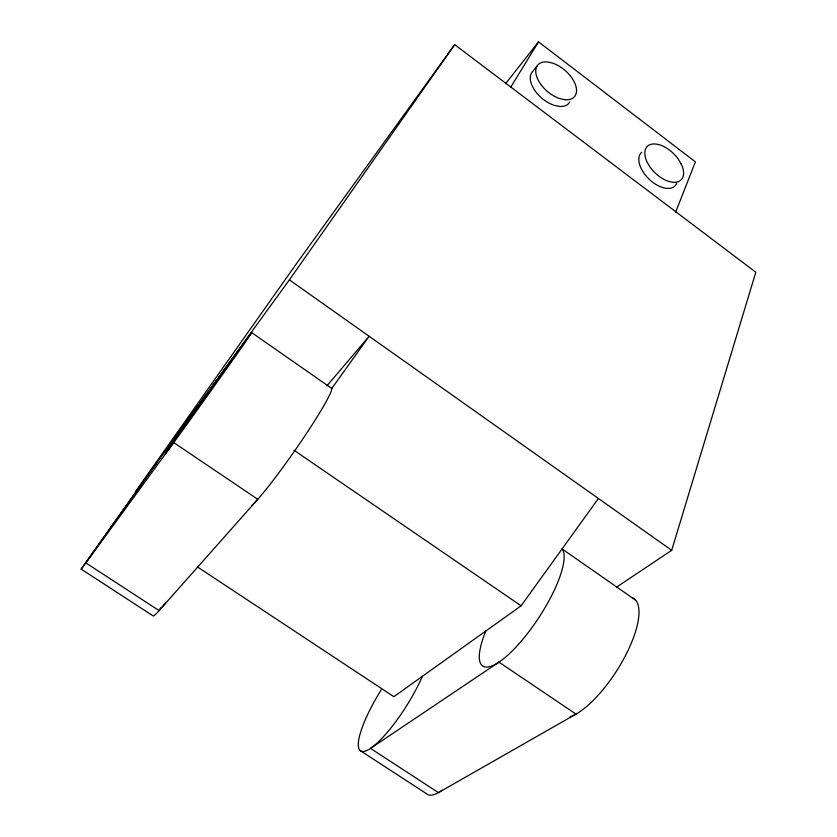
<?xml version="1.0" encoding="UTF-8"?>
<svg xmlns="http://www.w3.org/2000/svg" width="837" height="837" viewBox="0 0 837 837"><rect width="100%" height="100%" fill="white"/><g stroke="black" fill="none" stroke-linecap="round" stroke-linejoin="round"><path stroke-width="1.26" d="M616.325 587.292L671.692 550.317L755.821 272.245L454.679 44.633L298.003 261.521L135.395 491.706L289.393 279.861L454.679 44.633M675.658 212.117L695.39 161.855L538.536 41.85L505.59 83.69M510.664 87.257L538.536 41.85M160.746 607.997L159.082 610.623A64.648 4.269 -55.4 0 1 152.868 615.75L81.179 569.129L144.717 479.339L242.05 345.472M251.55 505.736A73.175 5.817 -55.1 0 0 299.353 444.06A73.175 5.817 -55.1 0 0 331.787 388.452L369.138 336.275L326.901 385.847M197.563 567.015L393.84 696.687L521.106 605.81L598.413 498.465M150.838 470.886L156.791 462.871L81.179 569.129M537.03 66.081L531.558 72.903A24.095 13.758 40.9 0 0 535.01 90.752A24.095 13.758 40.9 0 0 554.314 105.357L559.398 106.414A24.095 13.758 40.9 0 0 569.777 101.936M159.354 610.194L161.907 607.327A64.648 4.269 -55.4 0 0 165.444 602.985M360.088 750.517L426.671 793.821A62.367 18.288 -58.8 0 0 442.041 790.274M293.975 450.243L521.106 605.81M251.696 332.645A73.98 0.586 -54.5 0 1 184.527 427.665A73.98 0.586 -54.5 0 1 190.491 417.548A73.98 0.586 -54.5 0 1 251.696 332.645L331.787 388.452M635.681 600.213L562.077 548.926A70.904 20.245 -56.7 0 1 516.377 646.666A70.904 20.245 -56.7 0 1 485.837 631.004M289.393 279.861L671.692 550.317M676.746 183.24A23.666 13.392 44.4 0 1 662.737 187.572A23.666 13.392 44.4 0 1 644.061 173.385L641.09 168.352A23.666 13.392 44.4 0 1 641.78 152.25M422.434 676.265A62.901 14.982 -57.9 0 1 365.267 751.103A62.901 14.982 -57.9 0 1 381.703 689.092M632.605 597.89A70.193 24.65 -57.4 0 1 624.904 656.689A70.193 24.65 -57.4 0 1 569.809 716.985M173.73 442.564L85.876 562.914L159.082 610.623L257.754 499.291L173.73 442.564M498.988 662.14L370.54 748.393L438.421 792.629L575.982 714.107L498.988 662.14M565.048 99.739L559.943 98.672A24.231 13.727 40.9 0 1 536.705 76.585A24.231 13.727 40.9 0 1 547.639 61.99L552.682 63.131A24.231 13.727 40.9 0 1 575.563 85.071A24.231 13.727 40.9 0 1 565.048 99.739M681.161 163.895L678.19 158.967A23.792 13.361 44.4 0 0 652.776 144.016A23.792 13.361 44.4 0 0 647.116 162.106L650.119 167.149A23.792 13.361 44.4 0 0 675.689 182.246A23.792 13.361 44.4 0 0 681.161 163.895"/></g></svg>
